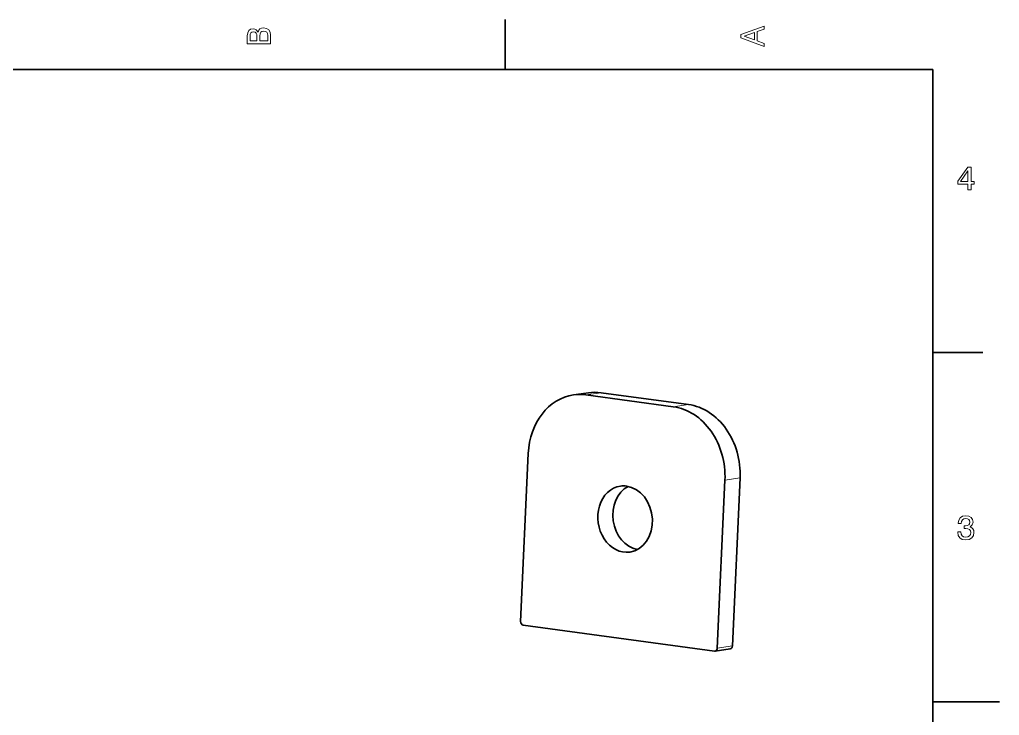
# Model space of a CAD drawing. Extents: x 0 to 297, y 0 to 210.
# Drawn here: x 149.7 to 297, y 103 to 207.5 of the extents above; entities that cross this region are included whole.
import ezdxf

# ---------------------------------------------------------------- set-up
doc = ezdxf.new("R2010")
doc.units = 0

msp = doc.modelspace()

# ---------------------------------------------------------------- linework, layer by layer
at = {"color": 7, "lineweight": 35, "ltscale": 0.1875}
for p, q in [((222.699997, 200), (222.699997, 207.5)), ((287, 157.5), (294.5, 157.5))]:
    msp.add_line(p, q, dxfattribs=at)
at = {"color": 7, "lineweight": 35}
for p, q in [((287, 200), (10, 200)), ((287, 10), (287, 200)), ((226.177063, 142.322708), (225.02565, 117.068382)), ((256.864136, 113.386299), (258.015533, 138.640625)), ((254.588699, 113.057381), (255.740112, 138.311722)), ((225.413666, 116.517487), (254.155533, 112.617905))]:
    msp.add_line(p, q, dxfattribs=at)
at = {"color": 7, "lineweight": 35, "ltscale": 0.057477}
for p, q in [((235.234024, 151.434631), (232.958603, 151.105713)), ((256.525055, 112.947144), (254.249619, 112.618233))]:
    msp.add_line(p, q, dxfattribs=at)
at = {"color": 7, "lineweight": 13, "ltscale": 0.057477}
for p, q in [((237.115997, 151.441116), (234.840561, 151.112213)), ((250.255127, 149.658447), (247.979691, 149.329544)), ((258.015533, 138.640625), (255.740112, 138.311722)), ((256.864136, 113.386299), (254.588699, 113.057381))]:
    msp.add_line(p, q, dxfattribs=at)
at = {"color": 7, "lineweight": 35, "ltscale": 0.331488}
for p, q in [((247.979691, 149.329544), (234.840561, 151.112213)), ((250.255127, 149.658447), (237.115997, 151.441116))]:
    msp.add_line(p, q, dxfattribs=at)
at = {"color": 7, "lineweight": 35, "ltscale": 0.25}
msp.add_line((287, 105), (297, 105), dxfattribs=at)
at = {"color": 7, "lineweight": 13}
for points in [[(185.542007, 205.630417), (185.249496, 205.983429), (185.052811, 206.074219), (184.81073, 206.104477), (184.432495, 206.03891), (184.160156, 205.842224), (183.993729, 205.524506), (183.933212, 205.080704), (183.933212, 203.835022), (187.433212, 203.835022), (187.433212, 205.151306), (187.36261, 205.620331), (187.155838, 205.968307), (186.828018, 206.185165), (186.384216, 206.260818), (186.08667, 206.215424), (185.839554, 206.094391), (185.65799, 205.897705)], [(261.633209, 203.466858), (261.633209, 203.930847), (260.604401, 204.298996), (260.604401, 205.695969), (261.633209, 206.064133), (261.633209, 206.538193), (258.128174, 205.257217), (258.128174, 204.742798)], [(185.385666, 204.984879), (185.385666, 204.298996), (184.351807, 204.298996), (184.351807, 205.025223), (184.382065, 205.297562), (184.472839, 205.489197), (184.629181, 205.605194), (184.86116, 205.645538), (185.093155, 205.600143), (185.254532, 205.479111), (185.355408, 205.272339)], [(187.014618, 205.095825), (187.014618, 204.298996), (185.809296, 204.298996), (185.809296, 205.050446), (185.844589, 205.368164), (185.9505, 205.595108), (186.132065, 205.731277), (186.394302, 205.776657), (186.671692, 205.731277), (186.863327, 205.605194), (186.979324, 205.393372)], [(260.17572, 204.460388), (258.632477, 205), (260.17572, 205.539627)], [(292.277374, 181.916794), (292.731262, 181.916794), (292.731262, 182.784225), (293.23056, 182.784225), (293.23056, 183.187683), (292.731262, 183.187683), (292.731262, 185.341141), (292.272339, 185.341141), (290.739197, 183.228027), (290.739197, 182.784225), (292.277374, 182.784225)], [(291.162842, 183.187683), (292.277374, 184.756134), (292.277374, 183.187683)], [(290.729126, 130.51622), (290.729126, 130.480911), (290.809814, 129.996765), (291.046844, 129.633652), (291.420044, 129.401657), (291.914276, 129.315933), (292.438782, 129.401657), (292.832153, 129.623566), (293.08429, 129.976593), (293.175079, 130.430481), (293.134735, 130.728027), (293.023773, 130.970108), (292.842224, 131.156708), (292.600159, 131.292877), (292.927948, 131.565216), (293.043945, 131.998932), (292.968292, 132.392303), (292.751434, 132.68985), (292.398407, 132.87645), (291.914276, 132.942017), (291.460388, 132.861313), (291.112396, 132.63942), (290.885468, 132.286392), (290.809814, 131.817368), (290.809814, 131.782074), (291.258636, 131.782074), (291.299011, 132.104828), (291.430115, 132.336823), (291.641937, 132.478027), (291.939484, 132.528473), (292.201721, 132.488113), (292.393372, 132.382217), (292.509369, 132.210739), (292.554749, 131.97876), (292.509369, 131.731628), (292.388336, 131.565216), (292.176514, 131.46434), (291.889069, 131.434082), (291.692383, 131.439133), (291.692383, 131.04071), (291.939484, 131.050797), (292.257202, 131.005417), (292.494232, 130.884369), (292.635468, 130.687683), (292.685883, 130.430481), (292.630402, 130.13797), (292.484161, 129.921112), (292.252167, 129.784943), (291.944519, 129.739563), (291.626801, 129.789993), (291.394806, 129.941284), (291.248566, 130.183365), (291.193085, 130.51622)]]:
    msp.add_lwpolyline(points, close=True, dxfattribs=at)
at = {"color": 7, "lineweight": 35}
for centre, major_axis, start_param, end_param in [((234.389023, 141.208542), (-1.430634, 9.897133), 6.2831600955, 7.624211777), ((234.389023, 141.208542), (-1.430634, 9.897133), 6.0534154502, 6.2831600955), ((236.664459, 141.53746), (-1.430634, 9.897133), 6.0534154502, 6.2831600955), ((247.528168, 139.425888), (-1.430634, 9.897133), 4.4826191234, 6.0534154502), ((249.803589, 139.754791), (-1.430634, 9.897133), 4.4826191234, 6.0534154502), ((240.728012, 132.445129), (-0.715302, 4.94857), 6.2831517366, 9.4247443902), ((243.003433, 132.774048), (-0.715302, 4.94857), 0.2846814612, 2.8569322349), ((240.728012, 132.445129), (-0.715302, 4.94857), 6.0534154502, 6.2831517366), ((240.728012, 132.445129), (-0.715302, 4.94857), 3.141559083, 6.0534154502), ((225.436249, 117.012672), (-0.071533, 0.494858), 1.3410264698, 2.9118227966), ((254.178101, 113.113091), (-0.071533, 0.494858), 2.9118227966, 3.141567442), ((254.178101, 113.113091), (-0.071533, 0.494858), 3.141567442, 4.4826191234), ((256.453522, 113.442001), (-0.071533, 0.494858), 3.141567442, 4.4826191234)]:
    msp.add_ellipse(centre, major_axis=major_axis, ratio=0.818315, start_param=start_param, end_param=end_param, dxfattribs=at)

doc.saveas('drawing.dxf')
